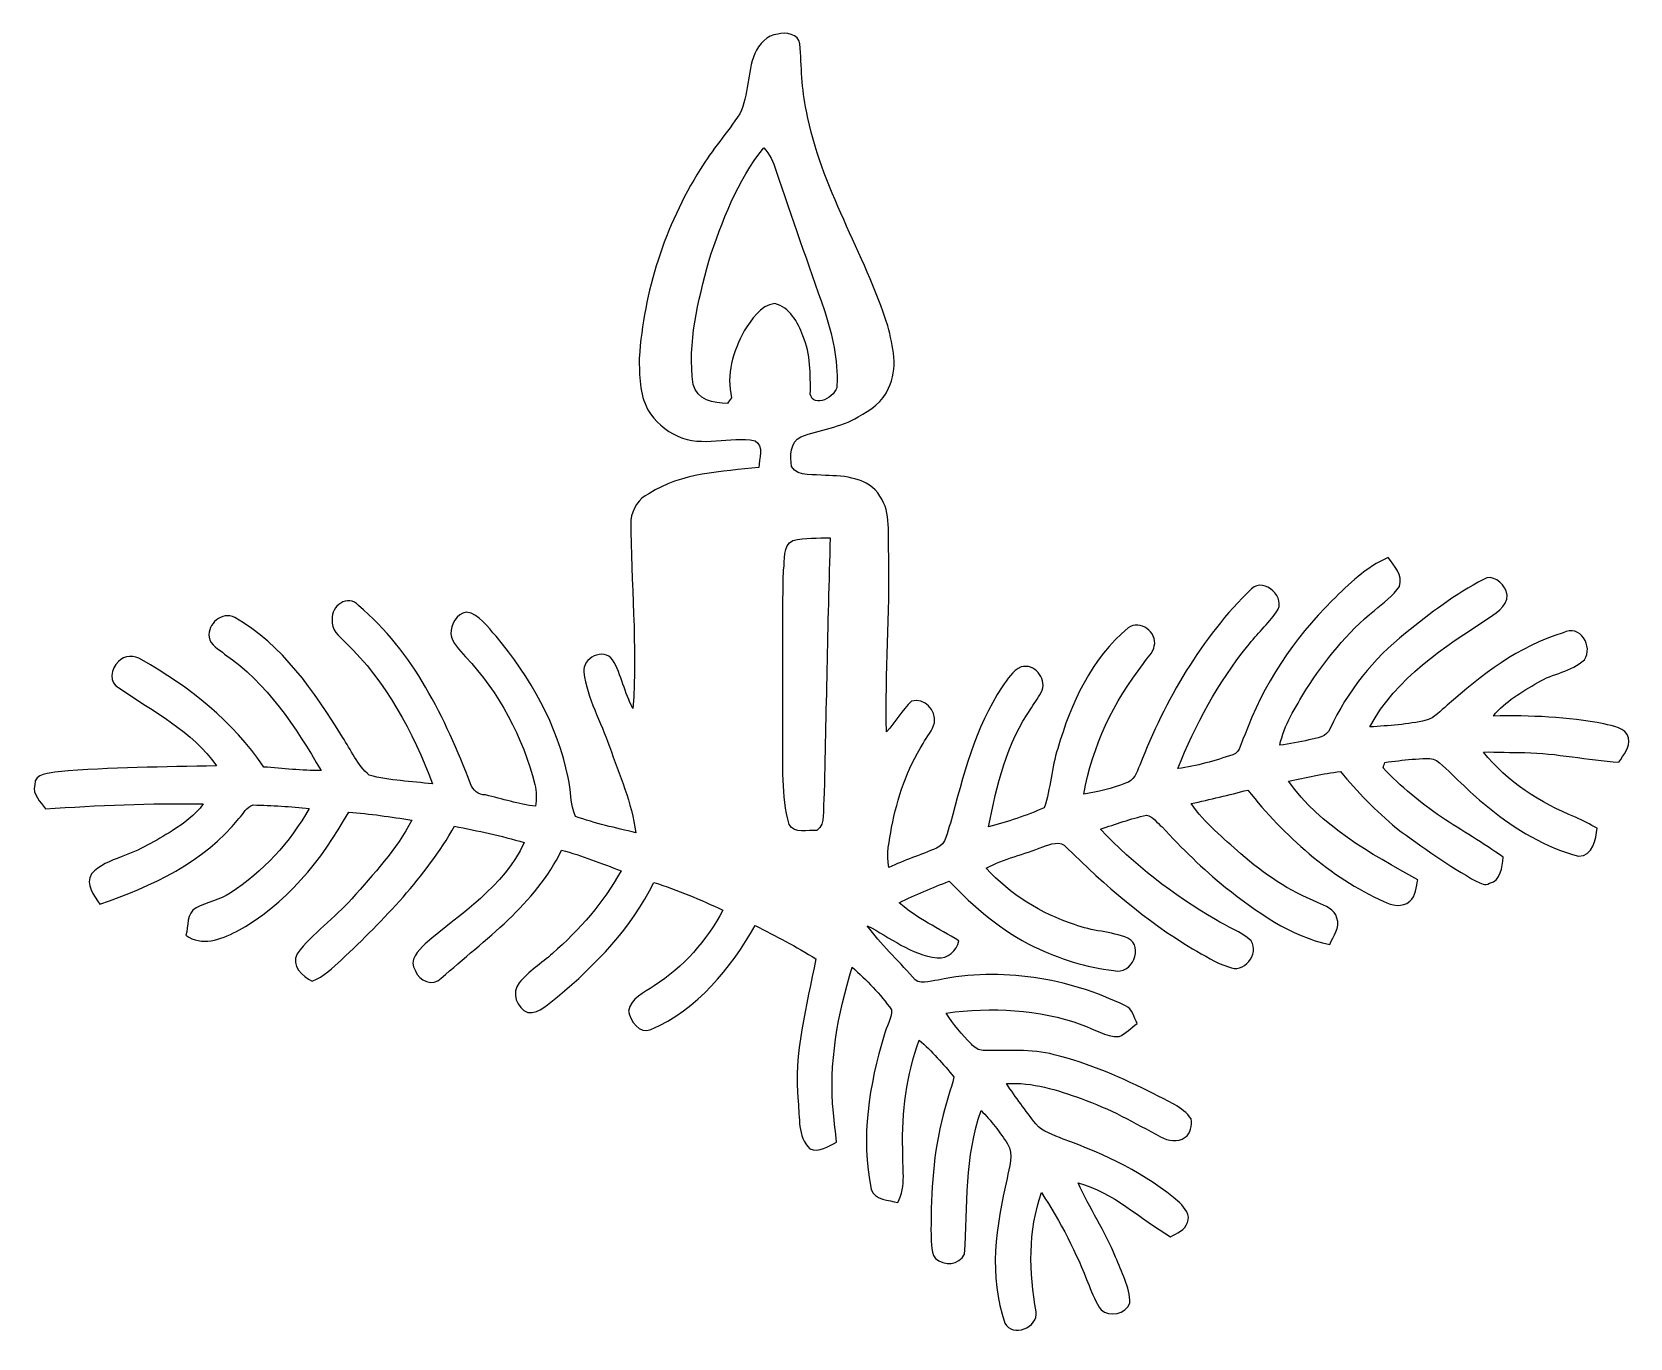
# Model space of a CAD drawing. Header units: centimetres. Extents: x -13.5 to 14.3, y -11.4 to 11.3.
import ezdxf

# ---------------------------------------------------------------- set-up
doc = ezdxf.new("R2010")
doc.units = ezdxf.units.CM
doc.header["$MEASUREMENT"] = 0
doc.layers.add('Layer 1', color=7, linetype='Continuous')

msp = doc.modelspace()

# ---------------------------------------------------------------- linework, layer by layer
at = {"layer": 'Layer 1', "color": 250}
for points, knots in [([(-0.49636, 11.21904), (-0.36019, 11.25467), (-0.12982, 11.2208), (-0.11077, 11.04547), (-0.11077, 11.04547), (-0.07832, 10.65706), (-0.08537, 10.26266), (0.00176, 9.88025), (0.00176, 9.88025), (0.25118, 8.55662), (1.01212, 7.41539), (1.41746, 6.14398), (1.41746, 6.14398), (1.50742, 5.79473), (1.60443, 5.40279), (1.42804, 5.06236), (1.42804, 5.06236), (1.34161, 4.82177), (1.10984, 4.68771), (0.90417, 4.56177), (0.90417, 4.56177), (0.59866, 4.37833), (0.2346, 4.34799), (-0.09137, 4.21569), (-0.09137, 4.21569), (-0.28787, 4.13173), (-0.27834, 3.87526), (-0.25823, 3.69852), (-0.25823, 3.69852), (-0.13018, 3.50591), (0.14499, 3.57858), (0.33514, 3.54401), (0.33514, 3.54401), (0.66463, 3.5433), (1.09044, 3.50202), (1.27952, 3.18735), (1.27952, 3.18735), (1.48696, 2.89031), (1.41005, 2.50825), (1.43263, 2.16958), (1.43263, 2.16958), (1.45768, 1.14194), (1.36737, 0.11571), (1.39418, -0.91158), (1.39418, -0.91158), (1.5494, -0.74154), (1.66017, -0.53375), (1.83197, -0.37853), (1.83197, -0.37853), (2.05811, -0.30833), (2.25919, -0.54116), (2.22991, -0.75248), (2.22991, -0.75248), (2.19322, -0.88688), (2.09726, -0.99413), (2.032, -1.11478), (2.032, -1.11478), (1.75013, -1.5561), (1.58362, -2.06128), (1.48272, -2.57246), (1.48272, -2.57246), (1.44498, -2.80141), (1.38677, -3.03671), (1.4351, -3.26884), (1.4351, -3.26884), (1.70603, -3.1436), (1.99108, -3.05188), (2.26413, -2.93229), (2.26413, -2.93229), (2.43981, -2.86597), (2.4451, -2.64619), (2.50507, -2.49908), (2.50507, -2.49908), (2.73085, -1.68381), (2.92664, -0.83714), (3.40748, -0.12629), (3.40748, -0.12629), (3.50202, -0.00282), (3.58069, 0.15769), (3.73556, 0.2159), (3.73556, 0.2159), (3.96452, 0.28222), (4.1716, 0.02822), (4.10139, -0.18768), (4.10139, -0.18768), (4.058, -0.2988), (3.9751, -0.38911), (3.91654, -0.49248), (3.91654, -0.49248), (3.48686, -1.10102), (3.31152, -1.84221), (3.16865, -2.56187), (3.16865, -2.56187), (3.49885, -2.47721), (3.82446, -2.36855), (4.13597, -2.23026), (4.13597, -2.23026), (4.2478, -1.89618), (4.26402, -1.53705), (4.37021, -1.20086), (4.37021, -1.20086), (4.60093, -0.42086), (4.95512, 0.36654), (5.59329, 0.89747), (5.59329, 0.89747), (5.80214, 1.04422), (6.10376, 0.82374), (6.04943, 0.58208), (6.04943, 0.58208), (6.03038, 0.46073), (5.92173, 0.37712), (5.86317, 0.27517), (5.86317, 0.27517), (5.34141, -0.381), (4.97134, -1.16699), (4.82318, -1.99284), (4.82318, -1.99284), (5.06906, -1.95298), (5.31601, -1.90288), (5.54602, -1.80375), (5.54602, -1.80375), (5.69983, -1.76989), (5.74252, -1.61325), (5.79755, -1.49049), (5.79755, -1.49049), (6.23817, -0.35807), (6.86259, 0.7239), (7.73783, 1.57586), (7.73783, 1.57586), (7.96396, 1.7847), (8.35801, 1.41182), (8.17457, 1.17334), (8.17457, 1.17334), (8.02252, 0.96379), (7.83237, 0.78599), (7.67186, 0.58349), (7.67186, 0.58349), (7.15821, -0.05786), (6.75746, -0.78634), (6.46007, -1.55116), (6.46007, -1.55116), (6.78674, -1.50918), (7.10389, -1.41111), (7.41574, -1.30845), (7.41574, -1.30845), (7.55403, -1.26612), (7.54909, -1.08585), (7.61471, -0.98213), (7.61471, -0.98213), (7.93891, -0.09701), (8.47161, 0.70944), (9.14153, 1.37125), (9.14153, 1.37125), (9.43046, 1.66017), (9.7342, 1.95121), (10.11237, 2.11914), (10.11237, 2.11914), (10.21468, 1.9745), (10.37766, 1.81539), (10.30781, 1.61643), (10.30781, 1.61643), (10.19986, 1.44533), (10.02418, 1.33174), (9.87566, 1.19944), (9.87566, 1.19944), (9.398, 0.81703), (9.01453, 0.32879), (8.68362, -0.18203), (8.68362, -0.18203), (8.50336, -0.48648), (8.30298, -0.79199), (8.2296, -1.14335), (8.2296, -1.14335), (8.40105, -1.1243), (8.56827, -1.08726), (8.7376, -1.05269), (8.7376, -1.05269), (8.87483, -1.01847), (9.04875, -1.00506), (9.10414, -0.85196), (9.10414, -0.85196), (9.40364, -0.20673), (9.85943, 0.36089), (10.41471, 0.80398), (10.41471, 0.80398), (10.84192, 1.14794), (11.28219, 1.48449), (11.77043, 1.73743), (11.77043, 1.73743), (11.92354, 1.83903), (12.10451, 1.67958), (12.16307, 1.54093), (12.16307, 1.54093), (12.24668, 1.3335), (12.02337, 1.17157), (11.87203, 1.07527), (11.87203, 1.07527), (11.08992, 0.56303), (10.24467, 0.02716), (9.7977, -0.82515), (9.7977, -0.82515), (10.12437, -0.80716), (10.45245, -0.78211), (10.77242, -0.7112), (10.77242, -0.7112), (10.92129, -0.66993), (11.02395, -0.54434), (11.13931, -0.4505), (11.13931, -0.4505), (11.73339, 0.07303), (12.38179, 0.58314), (13.15332, 0.80998), (13.15332, 0.80998), (13.44542, 0.96802), (13.68637, 0.57185), (13.52338, 0.34114), (13.52338, 0.34114), (13.29831, 0.13088), (12.9727, 0.10619), (12.71693, -0.05292), (12.71693, -0.05292), (12.44106, -0.21908), (12.14508, -0.37959), (11.94153, -0.63641), (11.94153, -0.63641), (12.58429, -0.62336), (13.23093, -0.65193), (13.86381, -0.77329), (13.86381, -0.77329), (14.01233, -0.81386), (14.24658, -0.83538), (14.29314, -1.01776), (14.29314, -1.01776), (14.31713, -1.18357), (14.20213, -1.30881), (14.12487, -1.43933), (14.12487, -1.43933), (13.57842, -1.40123), (13.04008, -1.28305), (12.49116, -1.27247), (12.49116, -1.27247), (12.25021, -1.27071), (12.00926, -1.25942), (11.76867, -1.26224), (11.76867, -1.26224), (12.18106, -1.77906), (12.75821, -2.15371), (13.36992, -2.39466), (13.36992, -2.39466), (13.49939, -2.44898), (13.61969, -2.51989), (13.74316, -2.58798), (13.74316, -2.58798), (13.72623, -2.77777), (13.66908, -3.07199), (13.42249, -3.07481), (13.42249, -3.07481), (12.85064, -2.91888), (12.32782, -2.61408), (11.87274, -2.23767), (11.87274, -2.23767), (11.56053, -2.00025), (11.29841, -1.70603), (11.00384, -1.44851), (11.00384, -1.44851), (10.87861, -1.32574), (10.68246, -1.38748), (10.52901, -1.38783), (10.52901, -1.38783), (10.37061, -1.40159), (10.21292, -1.42205), (10.05593, -1.44286), (10.05593, -1.44286), (10.04817, -1.46685), (10.033, -1.51553), (10.02524, -1.53988), (10.02524, -1.53988), (10.32933, -1.86408), (10.67929, -2.14066), (11.04124, -2.39748), (11.04124, -2.39748), (11.39719, -2.63172), (11.76972, -2.84127), (12.11439, -3.0928), (12.11439, -3.0928), (12.08546, -3.2572), (12.08229, -3.4992), (11.87203, -3.54436), (11.87203, -3.54436), (11.80006, -3.59622), (11.72351, -3.54259), (11.65648, -3.51508), (11.65648, -3.51508), (11.16401, -3.24556), (10.70786, -2.91571), (10.2556, -2.58516), (10.2556, -2.58516), (9.90106, -2.28918), (9.57721, -1.9558), (9.28264, -1.60055), (9.28264, -1.60055), (8.9789, -1.63759), (8.67974, -1.70356), (8.38129, -1.76918), (8.38129, -1.76918), (8.93939, -2.55411), (9.80334, -3.02824), (10.6299, -3.48121), (10.6299, -3.48121), (10.59744, -3.60574), (10.59744, -3.7652), (10.48949, -3.85727), (10.48949, -3.85727), (10.36673, -3.97087), (10.17376, -3.92959), (10.03759, -3.86256), (10.03759, -3.86256), (9.09532, -3.4357), (8.31427, -2.72274), (7.67186, -1.92299), (7.67186, -1.92299), (7.34695, -2.01154), (7.01816, -2.08456), (6.69008, -2.15971), (6.69008, -2.15971), (6.92609, -2.49696), (7.24817, -2.75908), (7.55403, -3.03001), (7.55403, -3.03001), (7.94738, -3.38384), (8.39787, -3.677), (8.88753, -3.87879), (8.88753, -3.87879), (9.01629, -3.94018), (9.18351, -3.99309), (9.22373, -4.14902), (9.22373, -4.14902), (9.28582, -4.31377), (9.15529, -4.46334), (9.09708, -4.60693), (9.09708, -4.60693), (8.40987, -4.46793), (7.82743, -4.03684), (7.28592, -3.61491), (7.28592, -3.61491), (6.89151, -3.29389), (6.52886, -2.93723), (6.18314, -2.5654), (6.18314, -2.5654), (6.09706, -2.4959), (6.02791, -2.37596), (5.91114, -2.3622), (5.91114, -2.3622), (5.63809, -2.41935), (5.37527, -2.51495), (5.1114, -2.60421), (5.1114, -2.60421), (5.69807, -3.21804), (6.37752, -3.74826), (7.11094, -4.17618), (7.11094, -4.17618), (7.31802, -4.2986), (7.55121, -4.38256), (7.73148, -4.54589), (7.73148, -4.54589), (7.88599, -4.77132), (7.59672, -5.12833), (7.3406, -4.99674), (7.3406, -4.99674), (7.11447, -4.93183), (6.91762, -4.7939), (6.71407, -4.68101), (6.71407, -4.68101), (5.90338, -4.20194), (5.19148, -3.57893), (4.52261, -2.92135), (4.52261, -2.92135), (4.42313, -2.788), (4.23721, -2.86808), (4.11057, -2.90936), (4.11057, -2.90936), (3.78672, -3.04341), (3.43606, -3.1115), (3.12879, -3.28366), (3.12879, -3.28366), (3.54612, -3.73486), (4.07846, -4.07564), (4.66443, -4.26156), (4.66443, -4.26156), (4.96217, -4.38256), (5.29661, -4.37374), (5.59188, -4.49897), (5.59188, -4.49897), (5.8801, -4.64326), (5.65714, -5.15549), (5.34388, -5.05883), (5.34388, -5.05883), (4.86234, -5.01403), (4.39843, -4.85211), (3.9624, -4.64855), (3.9624, -4.64855), (3.39337, -4.37691), (2.91712, -3.95358), (2.48214, -3.50485), (2.48214, -3.50485), (2.19181, -3.62797), (1.89724, -3.74156), (1.61431, -3.88161), (1.61431, -3.88161), (1.92476, -4.15572), (2.30329, -4.32964), (2.65359, -4.54448), (2.65359, -4.54448), (2.61267, -4.72369), (2.4638, -4.85281), (2.27542, -4.84258), (2.27542, -4.84258), (1.81928, -4.79072), (1.45768, -4.48098), (1.0601, -4.28131), (1.0601, -4.28131), (1.29222, -4.60304), (1.58821, -4.87362), (1.84785, -5.17278), (1.84785, -5.17278), (1.95439, -5.32871), (2.14348, -5.24051), (2.292, -5.2257), (2.292, -5.2257), (3.38878, -4.99674), (4.54484, -5.18936), (5.54743, -5.67231), (5.54743, -5.67231), (5.66949, -5.72629), (5.69524, -5.87551), (5.75204, -5.97994), (5.75204, -5.97994), (5.64656, -6.05578), (5.55731, -6.15915), (5.4356, -6.20995), (5.4356, -6.20995), (5.20206, -6.21347), (5.00345, -6.07448), (4.78966, -6.00428), (4.78966, -6.00428), (4.04072, -5.72558), (3.22016, -5.6963), (2.43381, -5.79896), (2.43381, -5.79896), (2.54988, -6.00004), (2.71074, -6.17114), (2.8702, -6.33906), (2.8702, -6.33906), (2.92065, -6.40221), (2.99508, -6.44772), (3.07763, -6.44948), (3.07763, -6.44948), (3.48791, -6.45724), (3.90737, -6.41632), (4.30918, -6.52321), (4.30918, -6.52321), (4.91702, -6.67526), (5.49522, -6.92609), (6.05226, -7.21042), (6.05226, -7.21042), (6.27733, -7.33107), (6.53909, -7.42315), (6.69219, -7.64081), (6.69219, -7.64081), (6.70419, -7.75123), (6.68514, -7.8934), (6.58283, -7.95972), (6.58283, -7.95972), (6.46183, -8.05815), (6.28509, -8.01793), (6.15738, -7.95338), (6.15738, -7.95338), (5.71006, -7.70678), (5.26097, -7.45561), (4.77732, -7.28627), (4.77732, -7.28627), (4.36351, -7.13458), (3.92677, -7.00017), (3.48121, -7.02486), (3.48121, -7.02486), (3.63608, -7.26793), (3.81282, -7.49582), (3.9878, -7.72513), (3.9878, -7.72513), (4.10316, -7.87365), (4.30107, -7.91351), (4.4637, -7.98936), (4.4637, -7.98936), (5.19112, -8.25253), (5.90656, -8.58732), (6.49358, -9.09955), (6.49358, -9.09955), (6.58001, -9.18704), (6.68267, -9.31228), (6.62481, -9.44245), (6.62481, -9.44245), (6.58354, -9.57509), (6.44102, -9.63189), (6.32813, -9.68869), (6.32813, -9.68869), (5.79896, -9.37472), (5.33541, -8.9154), (4.72581, -8.7503), (4.72581, -8.7503), (4.91843, -9.19233), (5.19677, -9.59203), (5.37563, -10.04111), (5.37563, -10.04111), (5.47758, -10.30111), (5.62328, -10.55687), (5.62398, -10.84474), (5.62398, -10.84474), (5.55378, -11.0296), (5.2705, -11.0931), (5.12621, -10.96116), (5.12621, -10.96116), (5.03202, -10.83204), (4.97346, -10.68246), (4.9149, -10.535), (4.9149, -10.535), (4.69688, -9.96985), (4.42066, -9.42658), (4.08728, -8.92034), (4.08728, -8.92034), (3.85516, -9.58427), (3.87033, -10.30781), (3.99415, -10.99256), (3.99415, -10.99256), (4.03648, -11.26419), (3.58069, -11.44905), (3.45405, -11.18799), (3.45405, -11.18799), (3.16336, -10.37766), (3.29847, -9.49254), (3.49074, -8.67445), (3.49074, -8.67445), (3.51684, -8.4836), (3.6195, -8.25324), (3.4985, -8.07367), (3.4985, -8.07367), (3.36303, -7.86659), (3.21204, -7.66868), (3.03742, -7.49335), (3.03742, -7.49335), (2.75731, -8.29416), (2.80106, -9.15705), (2.75272, -9.99102), (2.75272, -9.99102), (2.65924, -10.18328), (2.39219, -10.20163), (2.2479, -10.0644), (2.2479, -10.0644), (2.1396, -9.93034), (2.18863, -9.7349), (2.16782, -9.57897), (2.16782, -9.57897), (2.17135, -8.90411), (2.20521, -8.22149), (2.38196, -7.56708), (2.38196, -7.56708), (2.43311, -7.34519), (2.51354, -7.1314), (2.5654, -6.90986), (2.5654, -6.90986), (2.37878, -6.68373), (2.18616, -6.46042), (1.9625, -6.26992), (1.9625, -6.26992), (1.74625, -6.87634), (1.65488, -7.52369), (1.67746, -8.16681), (1.67746, -8.16681), (1.66511, -8.47513), (1.74554, -8.80745), (1.59103, -9.09461), (1.59103, -9.09461), (1.44251, -9.0491), (1.17792, -9.05475), (1.12924, -8.85896), (1.12924, -8.85896), (0.94333, -7.96784), (1.09361, -7.04286), (1.35431, -6.18278), (1.35431, -6.18278), (1.39171, -6.03603), (1.48272, -5.8995), (1.48343, -5.74534), (1.48343, -5.74534), (1.29011, -5.46911), (1.04775, -5.22781), (0.79763, -5.00274), (0.79763, -5.00274), (0.55069, -5.81907), (0.38417, -6.67808), (0.47272, -7.53357), (0.47272, -7.53357), (0.48754, -7.70502), (0.50906, -7.87435), (0.5274, -8.04651), (0.5274, -8.04651), (0.38453, -8.11459), (0.22613, -8.23454), (0.06103, -8.15799), (0.06103, -8.15799), (-0.15452, -7.94244), (-0.10795, -7.61612), (-0.14252, -7.33989), (-0.14252, -7.33989), (-0.22296, -6.49711), (0.01199, -5.67725), (0.1651, -4.8581), (0.1651, -4.8581), (-0.17427, -4.64432), (-0.52917, -4.45841), (-0.88759, -4.27955), (-0.88759, -4.27955), (-1.31516, -5.02426), (-1.89124, -5.73864), (-2.69946, -6.08436), (-2.69946, -6.08436), (-2.89736, -6.17573), (-3.06282, -5.9369), (-3.08751, -5.76756), (-3.08751, -5.76756), (-3.05329, -5.53649), (-2.81199, -5.44583), (-2.64372, -5.32659), (-2.64372, -5.32659), (-2.13325, -5.00768), (-1.73355, -4.53743), (-1.4478, -4.01214), (-1.4478, -4.01214), (-1.83797, -3.82976), (-2.23344, -3.65584), (-2.64619, -3.53131), (-2.64619, -3.53131), (-3.03812, -4.31659), (-3.65584, -4.96182), (-4.324, -5.51956), (-4.324, -5.51956), (-4.48134, -5.62716), (-4.6228, -5.8166), (-4.83835, -5.79226), (-4.83835, -5.79226), (-5.03132, -5.72276), (-5.12974, -5.43807), (-4.98934, -5.2765), (-4.98934, -5.2765), (-4.82529, -5.074), (-4.60128, -4.9343), (-4.40796, -4.76285), (-4.40796, -4.76285), (-3.93912, -4.35292), (-3.52178, -3.87526), (-3.21945, -3.32881), (-3.21945, -3.32881), (-3.55847, -3.19511), (-3.89961, -3.06211), (-4.25203, -2.96757), (-4.25203, -2.96757), (-4.70429, -3.9116), (-5.58306, -4.51732), (-6.34259, -5.19395), (-6.34259, -5.19395), (-6.48441, -5.34388), (-6.73171, -5.24263), (-6.79344, -5.06412), (-6.79344, -5.06412), (-6.91303, -4.88103), (-6.74758, -4.71029), (-6.62164, -4.59775), (-6.62164, -4.59775), (-6.00463, -4.06188), (-5.25321, -3.60892), (-4.90467, -2.83669), (-4.90467, -2.83669), (-5.29978, -2.71216), (-5.70759, -2.6349), (-6.11258, -2.55164), (-6.11258, -2.55164), (-6.61741, -3.43994), (-7.3406, -4.17301), (-8.07473, -4.87257), (-8.07473, -4.87257), (-8.23066, -5.01474), (-8.38341, -5.17208), (-8.58767, -5.24263), (-8.58767, -5.24263), (-8.76124, -5.16678), (-8.95315, -4.97381), (-8.84837, -4.76885), (-8.84837, -4.76885), (-8.57709, -4.40796), (-8.19573, -4.15114), (-7.89834, -3.81353), (-7.89834, -3.81353), (-7.5184, -3.38596), (-7.12082, -2.95734), (-6.85659, -2.44546), (-6.85659, -2.44546), (-7.2203, -2.39007), (-7.58437, -2.33504), (-7.95126, -2.30505), (-7.95126, -2.30505), (-8.41904, -3.13831), (-9.04522, -3.92748), (-9.90424, -4.38185), (-9.90424, -4.38185), (-10.17446, -4.51838), (-10.50925, -4.65032), (-10.78089, -4.44571), (-10.78089, -4.44571), (-10.73714, -4.29472), (-10.77278, -4.06047), (-10.60556, -3.97016), (-10.60556, -3.97016), (-10.41224, -3.87315), (-10.19175, -3.83469), (-10.00972, -3.71299), (-10.00972, -3.71299), (-9.4421, -3.34433), (-8.97114, -2.82998), (-8.63671, -2.24226), (-8.63671, -2.24226), (-8.96091, -2.21298), (-9.28546, -2.18581), (-9.61073, -2.18299), (-9.61073, -2.18299), (-9.72855, -2.20698), (-9.77971, -2.34068), (-9.85943, -2.41759), (-9.85943, -2.41759), (-10.46939, -3.17394), (-11.37532, -3.60574), (-12.27878, -3.90419), (-12.27878, -3.90419), (-12.37615, -3.75673), (-12.53772, -3.56447), (-12.42272, -3.38102), (-12.42272, -3.38102), (-12.29148, -3.22721), (-12.0904, -3.15489), (-11.90625, -3.08469), (-11.90625, -3.08469), (-11.59298, -2.97321), (-11.30265, -2.80705), (-11.02184, -2.63137), (-11.02184, -2.63137), (-10.82252, -2.50119), (-10.61579, -2.36502), (-10.48314, -2.16253), (-10.48314, -2.16253), (-11.39684, -2.15336), (-12.31089, -2.18405), (-13.22246, -2.25249), (-13.22246, -2.25249), (-13.30254, -2.12231), (-13.45671, -2.00625), (-13.40591, -1.83092), (-13.40591, -1.83092), (-13.42073, -1.62666), (-13.13533, -1.62948), (-13.00021, -1.60373), (-13.00021, -1.60373), (-12.08546, -1.52929), (-11.16648, -1.52188), (-10.24961, -1.50213), (-10.24961, -1.50213), (-10.66976, -0.8957), (-11.34886, -0.5648), (-11.93553, -0.15064), (-11.93553, -0.15064), (-12.13732, -0.06526), (-12.0777, 0.19085), (-11.95282, 0.31115), (-11.95282, 0.31115), (-11.85298, 0.4251), (-11.66954, 0.42651), (-11.54924, 0.34255), (-11.54924, 0.34255), (-10.7255, -0.12453), (-9.95962, -0.7306), (-9.42799, -1.524), (-9.42799, -1.524), (-9.09602, -1.5427), (-8.76476, -1.59032), (-8.43174, -1.58468), (-8.43174, -1.58468), (-8.87307, -0.82585), (-9.37154, -0.06385), (-10.10849, 0.43921), (-10.10849, 0.43921), (-10.20551, 0.52811), (-10.35756, 0.58914), (-10.37837, 0.73413), (-10.37837, 0.73413), (-10.40836, 0.96238), (-10.15788, 1.19063), (-9.93069, 1.07668), (-9.93069, 1.07668), (-9.10414, 0.60149), (-8.54957, -0.2099), (-8.05991, -1.0033), (-8.05991, -1.0033), (-7.91316, -1.22696), (-7.79956, -1.48802), (-7.59672, -1.66582), (-7.59672, -1.66582), (-7.23794, -1.76071), (-6.86223, -1.77165), (-6.49499, -1.81751), (-6.49499, -1.81751), (-6.83754, -0.91581), (-7.29721, -0.03281), (-8.00453, 0.63817), (-8.00453, 0.63817), (-8.11213, 0.75177), (-8.26805, 0.85972), (-8.23877, 1.04281), (-8.23877, 1.04281), (-8.2737, 1.27071), (-7.9562, 1.4926), (-7.78263, 1.28235), (-7.78263, 1.28235), (-6.82378, 0.48824), (-6.27556, -0.67628), (-5.83424, -1.81398), (-5.83424, -1.81398), (-5.79579, -1.92687), (-5.70018, -2.00907), (-5.57213, -2.00872), (-5.57213, -2.00872), (-5.28391, -2.07645), (-4.99886, -2.16888), (-4.70464, -2.20627), (-4.70464, -2.20627), (-4.69018, -2.07963), (-4.68136, -1.95086), (-4.71558, -1.82704), (-4.71558, -1.82704), (-4.92513, -1.00259), (-5.33859, -0.22719), (-5.92102, 0.39441), (-5.92102, 0.39441), (-6.0198, 0.5147), (-6.16021, 0.62759), (-6.17679, 0.7934), (-6.17679, 0.7934), (-6.17538, 0.95462), (-6.07977, 1.13983), (-5.90973, 1.17157), (-5.90973, 1.17157), (-5.67514, 1.13312), (-5.54073, 0.90699), (-5.38868, 0.74965), (-5.38868, 0.74965), (-4.79707, 0.04092), (-4.32259, -0.79375), (-4.13879, -1.70603), (-4.13879, -1.70603), (-4.08376, -1.92793), (-4.10351, -2.1717), (-4.01108, -2.38301), (-4.01108, -2.38301), (-3.66924, -2.50366), (-3.31329, -2.58092), (-2.96157, -2.66524), (-2.96157, -2.66524), (-3.03177, -2.14595), (-3.24556, -1.65841), (-3.41983, -1.16875), (-3.41983, -1.16875), (-3.56764, -0.73766), (-3.80577, -0.33161), (-3.86468, 0.12488), (-3.86468, 0.12488), (-3.90172, 0.37324), (-3.51473, 0.55951), (-3.36515, 0.34149), (-3.36515, 0.34149), (-3.20851, 0.07691), (-3.16124, -0.23742), (-3.01131, -0.50624), (-3.01131, -0.50624), (-2.93652, 0.58561), (-3.04165, 1.67887), (-3.05118, 2.77072), (-3.05118, 2.77072), (-3.02189, 2.95839), (-2.91394, 3.14643), (-2.73473, 3.22827), (-2.73473, 3.22827), (-2.16711, 3.59304), (-1.47108, 3.61421), (-0.82162, 3.68159), (-0.82162, 3.68159), (-0.82656, 3.83752), (-0.72637, 4.05236), (-0.89041, 4.14973), (-0.89041, 4.14973), (-1.33068, 4.2351), (-1.80693, 4.02907), (-2.23061, 4.22769), (-2.23061, 4.22769), (-2.44616, 4.32294), (-2.63454, 4.48451), (-2.75237, 4.68877), (-2.75237, 4.68877), (-2.89983, 4.96147), (-2.90089, 5.28567), (-2.90195, 5.58694), (-2.90195, 5.58694), (-2.8254, 6.7437), (-2.4571, 7.88), (-1.84397, 8.86389), (-1.84397, 8.86389), (-1.63618, 9.20256), (-1.37266, 9.50172), (-1.15464, 9.83333), (-1.15464, 9.83333), (-0.99766, 10.16247), (-1.02764, 10.54347), (-0.89535, 10.88037), (-0.89535, 10.88037), (-0.81915, 11.04018), (-0.68404, 11.20105), (-0.49636, 11.21904), (-0.49636, 11.21904), (-0.49636, 11.21904), (-0.49636, 11.21904), (-0.49636, 11.21904)], [0, 0, 0, 0, 0.00425532, 0.00425532, 0.00425532, 0.00425532, 0.00851064, 0.00851064, 0.00851064, 0.00851064, 0.01276596, 0.01276596, 0.01276596, 0.01276596, 0.01702128, 0.01702128, 0.01702128, 0.01702128, 0.0212766, 0.0212766, 0.0212766, 0.0212766, 0.02553191, 0.02553191, 0.02553191, 0.02553191, 0.02978723, 0.02978723, 0.02978723, 0.02978723, 0.03404255, 0.03404255, 0.03404255, 0.03404255, 0.03829787, 0.03829787, 0.03829787, 0.03829787, 0.04255319, 0.04255319, 0.04255319, 0.04255319, 0.04680851, 0.04680851, 0.04680851, 0.04680851, 0.05106383, 0.05106383, 0.05106383, 0.05106383, 0.05531915, 0.05531915, 0.05531915, 0.05531915, 0.05957447, 0.05957447, 0.05957447, 0.05957447, 0.06382979, 0.06382979, 0.06382979, 0.06382979, 0.06808511, 0.06808511, 0.06808511, 0.06808511, 0.07234043, 0.07234043, 0.07234043, 0.07234043, 0.07659574, 0.07659574, 0.07659574, 0.07659574, 0.08085106, 0.08085106, 0.08085106, 0.08085106, 0.08510638, 0.08510638, 0.08510638, 0.08510638, 0.0893617, 0.0893617, 0.0893617, 0.0893617, 0.09361702, 0.09361702, 0.09361702, 0.09361702, 0.09787234, 0.09787234, 0.09787234, 0.09787234, 0.10212766, 0.10212766, 0.10212766, 0.10212766, 0.10638298, 0.10638298, 0.10638298, 0.10638298, 0.1106383, 0.1106383, 0.1106383, 0.1106383, 0.11489362, 0.11489362, 0.11489362, 0.11489362, 0.11914894, 0.11914894, 0.11914894, 0.11914894, 0.12340426, 0.12340426, 0.12340426, 0.12340426, 0.12765957, 0.12765957, 0.12765957, 0.12765957, 0.13191489, 0.13191489, 0.13191489, 0.13191489, 0.13617021, 0.13617021, 0.13617021, 0.13617021, 0.14042553, 0.14042553, 0.14042553, 0.14042553, 0.14468085, 0.14468085, 0.14468085, 0.14468085, 0.14893617, 0.14893617, 0.14893617, 0.14893617, 0.15319149, 0.15319149, 0.15319149, 0.15319149, 0.15744681, 0.15744681, 0.15744681, 0.15744681, 0.16170213, 0.16170213, 0.16170213, 0.16170213, 0.16595745, 0.16595745, 0.16595745, 0.16595745, 0.17021277, 0.17021277, 0.17021277, 0.17021277, 0.17446809, 0.17446809, 0.17446809, 0.17446809, 0.1787234, 0.1787234, 0.1787234, 0.1787234, 0.18297872, 0.18297872, 0.18297872, 0.18297872, 0.18723404, 0.18723404, 0.18723404, 0.18723404, 0.19148936, 0.19148936, 0.19148936, 0.19148936, 0.19574468, 0.19574468, 0.19574468, 0.19574468, 0.2, 0.2, 0.2, 0.2, 0.20425532, 0.20425532, 0.20425532, 0.20425532, 0.20851064, 0.20851064, 0.20851064, 0.20851064, 0.21276596, 0.21276596, 0.21276596, 0.21276596, 0.21702128, 0.21702128, 0.21702128, 0.21702128, 0.2212766, 0.2212766, 0.2212766, 0.2212766, 0.22553191, 0.22553191, 0.22553191, 0.22553191, 0.22978723, 0.22978723, 0.22978723, 0.22978723, 0.23404255, 0.23404255, 0.23404255, 0.23404255, 0.23829787, 0.23829787, 0.23829787, 0.23829787, 0.24255319, 0.24255319, 0.24255319, 0.24255319, 0.24680851, 0.24680851, 0.24680851, 0.24680851, 0.25106383, 0.25106383, 0.25106383, 0.25106383, 0.25531915, 0.25531915, 0.25531915, 0.25531915, 0.25957447, 0.25957447, 0.25957447, 0.25957447, 0.26382979, 0.26382979, 0.26382979, 0.26382979, 0.26808511, 0.26808511, 0.26808511, 0.26808511, 0.27234043, 0.27234043, 0.27234043, 0.27234043, 0.27659574, 0.27659574, 0.27659574, 0.27659574, 0.28085106, 0.28085106, 0.28085106, 0.28085106, 0.28510638, 0.28510638, 0.28510638, 0.28510638, 0.2893617, 0.2893617, 0.2893617, 0.2893617, 0.29361702, 0.29361702, 0.29361702, 0.29361702, 0.29787234, 0.29787234, 0.29787234, 0.29787234, 0.30212766, 0.30212766, 0.30212766, 0.30212766, 0.30638298, 0.30638298, 0.30638298, 0.30638298, 0.3106383, 0.3106383, 0.3106383, 0.3106383, 0.31489362, 0.31489362, 0.31489362, 0.31489362, 0.31914894, 0.31914894, 0.31914894, 0.31914894, 0.32340426, 0.32340426, 0.32340426, 0.32340426, 0.32765957, 0.32765957, 0.32765957, 0.32765957, 0.33191489, 0.33191489, 0.33191489, 0.33191489, 0.33617021, 0.33617021, 0.33617021, 0.33617021, 0.34042553, 0.34042553, 0.34042553, 0.34042553, 0.34468085, 0.34468085, 0.34468085, 0.34468085, 0.34893617, 0.34893617, 0.34893617, 0.34893617, 0.35319149, 0.35319149, 0.35319149, 0.35319149, 0.35744681, 0.35744681, 0.35744681, 0.35744681, 0.36170213, 0.36170213, 0.36170213, 0.36170213, 0.36595745, 0.36595745, 0.36595745, 0.36595745, 0.37021277, 0.37021277, 0.37021277, 0.37021277, 0.37446809, 0.37446809, 0.37446809, 0.37446809, 0.3787234, 0.3787234, 0.3787234, 0.3787234, 0.38297872, 0.38297872, 0.38297872, 0.38297872, 0.38723404, 0.38723404, 0.38723404, 0.38723404, 0.39148936, 0.39148936, 0.39148936, 0.39148936, 0.39574468, 0.39574468, 0.39574468, 0.39574468, 0.4, 0.4, 0.4, 0.4, 0.40425532, 0.40425532, 0.40425532, 0.40425532, 0.40851064, 0.40851064, 0.40851064, 0.40851064, 0.41276596, 0.41276596, 0.41276596, 0.41276596, 0.41702128, 0.41702128, 0.41702128, 0.41702128, 0.4212766, 0.4212766, 0.4212766, 0.4212766, 0.42553191, 0.42553191, 0.42553191, 0.42553191, 0.42978723, 0.42978723, 0.42978723, 0.42978723, 0.43404255, 0.43404255, 0.43404255, 0.43404255, 0.43829787, 0.43829787, 0.43829787, 0.43829787, 0.44255319, 0.44255319, 0.44255319, 0.44255319, 0.44680851, 0.44680851, 0.44680851, 0.44680851, 0.45106383, 0.45106383, 0.45106383, 0.45106383, 0.45531915, 0.45531915, 0.45531915, 0.45531915, 0.45957447, 0.45957447, 0.45957447, 0.45957447, 0.46382979, 0.46382979, 0.46382979, 0.46382979, 0.46808511, 0.46808511, 0.46808511, 0.46808511, 0.47234043, 0.47234043, 0.47234043, 0.47234043, 0.47659574, 0.47659574, 0.47659574, 0.47659574, 0.48085106, 0.48085106, 0.48085106, 0.48085106, 0.48510638, 0.48510638, 0.48510638, 0.48510638, 0.4893617, 0.4893617, 0.4893617, 0.4893617, 0.49361702, 0.49361702, 0.49361702, 0.49361702, 0.49787234, 0.49787234, 0.49787234, 0.49787234, 0.50212766, 0.50212766, 0.50212766, 0.50212766, 0.50638298, 0.50638298, 0.50638298, 0.50638298, 0.5106383, 0.5106383, 0.5106383, 0.5106383, 0.51489362, 0.51489362, 0.51489362, 0.51489362, 0.51914894, 0.51914894, 0.51914894, 0.51914894, 0.52340426, 0.52340426, 0.52340426, 0.52340426, 0.52765957, 0.52765957, 0.52765957, 0.52765957, 0.53191489, 0.53191489, 0.53191489, 0.53191489, 0.53617021, 0.53617021, 0.53617021, 0.53617021, 0.54042553, 0.54042553, 0.54042553, 0.54042553, 0.54468085, 0.54468085, 0.54468085, 0.54468085, 0.54893617, 0.54893617, 0.54893617, 0.54893617, 0.55319149, 0.55319149, 0.55319149, 0.55319149, 0.55744681, 0.55744681, 0.55744681, 0.55744681, 0.56170213, 0.56170213, 0.56170213, 0.56170213, 0.56595745, 0.56595745, 0.56595745, 0.56595745, 0.57021277, 0.57021277, 0.57021277, 0.57021277, 0.57446809, 0.57446809, 0.57446809, 0.57446809, 0.5787234, 0.5787234, 0.5787234, 0.5787234, 0.58297872, 0.58297872, 0.58297872, 0.58297872, 0.58723404, 0.58723404, 0.58723404, 0.58723404, 0.59148936, 0.59148936, 0.59148936, 0.59148936, 0.59574468, 0.59574468, 0.59574468, 0.59574468, 0.6, 0.6, 0.6, 0.6, 0.60425532, 0.60425532, 0.60425532, 0.60425532, 0.60851064, 0.60851064, 0.60851064, 0.60851064, 0.61276596, 0.61276596, 0.61276596, 0.61276596, 0.61702128, 0.61702128, 0.61702128, 0.61702128, 0.6212766, 0.6212766, 0.6212766, 0.6212766, 0.62553191, 0.62553191, 0.62553191, 0.62553191, 0.62978723, 0.62978723, 0.62978723, 0.62978723, 0.63404255, 0.63404255, 0.63404255, 0.63404255, 0.63829787, 0.63829787, 0.63829787, 0.63829787, 0.64255319, 0.64255319, 0.64255319, 0.64255319, 0.64680851, 0.64680851, 0.64680851, 0.64680851, 0.65106383, 0.65106383, 0.65106383, 0.65106383, 0.65531915, 0.65531915, 0.65531915, 0.65531915, 0.65957447, 0.65957447, 0.65957447, 0.65957447, 0.66382979, 0.66382979, 0.66382979, 0.66382979, 0.66808511, 0.66808511, 0.66808511, 0.66808511, 0.67234043, 0.67234043, 0.67234043, 0.67234043, 0.67659574, 0.67659574, 0.67659574, 0.67659574, 0.68085106, 0.68085106, 0.68085106, 0.68085106, 0.68510638, 0.68510638, 0.68510638, 0.68510638, 0.6893617, 0.6893617, 0.6893617, 0.6893617, 0.69361702, 0.69361702, 0.69361702, 0.69361702, 0.69787234, 0.69787234, 0.69787234, 0.69787234, 0.70212766, 0.70212766, 0.70212766, 0.70212766, 0.70638298, 0.70638298, 0.70638298, 0.70638298, 0.7106383, 0.7106383, 0.7106383, 0.7106383, 0.71489362, 0.71489362, 0.71489362, 0.71489362, 0.71914894, 0.71914894, 0.71914894, 0.71914894, 0.72340426, 0.72340426, 0.72340426, 0.72340426, 0.72765957, 0.72765957, 0.72765957, 0.72765957, 0.73191489, 0.73191489, 0.73191489, 0.73191489, 0.73617021, 0.73617021, 0.73617021, 0.73617021, 0.74042553, 0.74042553, 0.74042553, 0.74042553, 0.74468085, 0.74468085, 0.74468085, 0.74468085, 0.74893617, 0.74893617, 0.74893617, 0.74893617, 0.75319149, 0.75319149, 0.75319149, 0.75319149, 0.75744681, 0.75744681, 0.75744681, 0.75744681, 0.76170213, 0.76170213, 0.76170213, 0.76170213, 0.76595745, 0.76595745, 0.76595745, 0.76595745, 0.77021277, 0.77021277, 0.77021277, 0.77021277, 0.77446809, 0.77446809, 0.77446809, 0.77446809, 0.7787234, 0.7787234, 0.7787234, 0.7787234, 0.78297872, 0.78297872, 0.78297872, 0.78297872, 0.78723404, 0.78723404, 0.78723404, 0.78723404, 0.79148936, 0.79148936, 0.79148936, 0.79148936, 0.79574468, 0.79574468, 0.79574468, 0.79574468, 0.8, 0.8, 0.8, 0.8, 0.80425532, 0.80425532, 0.80425532, 0.80425532, 0.80851064, 0.80851064, 0.80851064, 0.80851064, 0.81276596, 0.81276596, 0.81276596, 0.81276596, 0.81702128, 0.81702128, 0.81702128, 0.81702128, 0.8212766, 0.8212766, 0.8212766, 0.8212766, 0.82553191, 0.82553191, 0.82553191, 0.82553191, 0.82978723, 0.82978723, 0.82978723, 0.82978723, 0.83404255, 0.83404255, 0.83404255, 0.83404255, 0.83829787, 0.83829787, 0.83829787, 0.83829787, 0.84255319, 0.84255319, 0.84255319, 0.84255319, 0.84680851, 0.84680851, 0.84680851, 0.84680851, 0.85106383, 0.85106383, 0.85106383, 0.85106383, 0.85531915, 0.85531915, 0.85531915, 0.85531915, 0.85957447, 0.85957447, 0.85957447, 0.85957447, 0.86382979, 0.86382979, 0.86382979, 0.86382979, 0.86808511, 0.86808511, 0.86808511, 0.86808511, 0.87234043, 0.87234043, 0.87234043, 0.87234043, 0.87659574, 0.87659574, 0.87659574, 0.87659574, 0.88085106, 0.88085106, 0.88085106, 0.88085106, 0.88510638, 0.88510638, 0.88510638, 0.88510638, 0.8893617, 0.8893617, 0.8893617, 0.8893617, 0.89361702, 0.89361702, 0.89361702, 0.89361702, 0.89787234, 0.89787234, 0.89787234, 0.89787234, 0.90212766, 0.90212766, 0.90212766, 0.90212766, 0.90638298, 0.90638298, 0.90638298, 0.90638298, 0.9106383, 0.9106383, 0.9106383, 0.9106383, 0.91489362, 0.91489362, 0.91489362, 0.91489362, 0.91914894, 0.91914894, 0.91914894, 0.91914894, 0.92340426, 0.92340426, 0.92340426, 0.92340426, 0.92765957, 0.92765957, 0.92765957, 0.92765957, 0.93191489, 0.93191489, 0.93191489, 0.93191489, 0.93617021, 0.93617021, 0.93617021, 0.93617021, 0.94042553, 0.94042553, 0.94042553, 0.94042553, 0.94468085, 0.94468085, 0.94468085, 0.94468085, 0.94893617, 0.94893617, 0.94893617, 0.94893617, 0.95319149, 0.95319149, 0.95319149, 0.95319149, 0.95744681, 0.95744681, 0.95744681, 0.95744681, 0.96170213, 0.96170213, 0.96170213, 0.96170213, 0.96595745, 0.96595745, 0.96595745, 0.96595745, 0.97021277, 0.97021277, 0.97021277, 0.97021277, 0.97446809, 0.97446809, 0.97446809, 0.97446809, 0.9787234, 0.9787234, 0.9787234, 0.9787234, 0.98297872, 0.98297872, 0.98297872, 0.98297872, 0.98723404, 0.98723404, 0.98723404, 0.98723404, 0.99148936, 0.99148936, 0.99148936, 0.99148936, 1, 1, 1, 1]), ([(-0.73942, 9.23925), (-1.20297, 8.66669), (-1.46332, 7.96255), (-1.69404, 7.27146), (-1.69404, 7.27146), (-1.87854, 6.57578), (-2.06904, 5.85258), (-1.96391, 5.12763), (-1.96391, 5.12763), (-1.90994, 4.86093), (-1.60161, 4.79531), (-1.37054, 4.79813), (-1.37054, 4.79813), (-1.3462, 4.83129), (-1.32151, 4.8641), (-1.29681, 4.89656), (-1.29681, 4.89656), (-1.39735, 5.29026), (-1.26894, 5.709), (-1.08021, 6.05649), (-1.08021, 6.05649), (-0.94827, 6.24875), (-0.80222, 6.50381), (-0.54645, 6.5338), (-0.54645, 6.5338), (-0.2854, 6.46712), (-0.1457, 6.20748), (-0.05715, 5.97464), (-0.05715, 5.97464), (0.07585, 5.65397), (0.07373, 5.30154), (0.07091, 4.96076), (0.07091, 4.96076), (0.121, 4.70182), (0.52881, 4.90679), (0.53446, 5.10858), (0.53446, 5.10858), (0.54857, 5.55202), (0.45508, 5.9944), (0.31609, 6.41385), (0.31609, 6.41385), (0.03387, 7.22595), (-0.25788, 8.03522), (-0.5274, 8.85155), (-0.5274, 8.85155), (-0.5782, 8.98948), (-0.62689, 9.13871), (-0.73942, 9.23925), (-0.73942, 9.23925), (-0.73942, 9.23925), (-0.73942, 9.23925), (-0.73942, 9.23925)], [0, 0, 0, 0, 0.07142857, 0.07142857, 0.07142857, 0.07142857, 0.14285714, 0.14285714, 0.14285714, 0.14285714, 0.21428571, 0.21428571, 0.21428571, 0.21428571, 0.28571429, 0.28571429, 0.28571429, 0.28571429, 0.35714286, 0.35714286, 0.35714286, 0.35714286, 0.42857143, 0.42857143, 0.42857143, 0.42857143, 0.5, 0.5, 0.5, 0.5, 0.57142857, 0.57142857, 0.57142857, 0.57142857, 0.64285714, 0.64285714, 0.64285714, 0.64285714, 0.71428571, 0.71428571, 0.71428571, 0.71428571, 0.78571429, 0.78571429, 0.78571429, 0.78571429, 0.85714286, 0.85714286, 0.85714286, 0.85714286, 1, 1, 1, 1]), ([(-0.23107, 2.41688), (-0.41839, 2.32551), (-0.36089, 2.06939), (-0.39405, 1.90429), (-0.39405, 1.90429), (-0.42439, 0.9465), (-0.39546, -0.01199), (-0.40781, -0.97014), (-0.40781, -0.97014), (-0.39829, -1.48731), (-0.43815, -2.01895), (-0.29845, -2.52342), (-0.29845, -2.52342), (-0.20849, -2.69381), (0.0321, -2.61444), (0.1838, -2.62361), (0.1838, -2.62361), (0.34643, -2.50296), (0.28116, -2.26942), (0.30833, -2.09938), (0.30833, -2.09938), (0.34572, -0.57891), (0.36795, 0.94192), (0.41734, 2.46168), (0.41734, 2.46168), (0.20108, 2.45921), (-0.02011, 2.46098), (-0.23107, 2.41688)], [0, 0, 0, 0, 0.125, 0.125, 0.125, 0.125, 0.25, 0.25, 0.25, 0.25, 0.375, 0.375, 0.375, 0.375, 0.5, 0.5, 0.5, 0.5, 0.625, 0.625, 0.625, 0.625, 0.75, 0.75, 0.75, 0.75, 1, 1, 1, 1])]:
    msp.add_open_spline(points, degree=3, knots=knots, dxfattribs=at)

doc.saveas('drawing.dxf')
